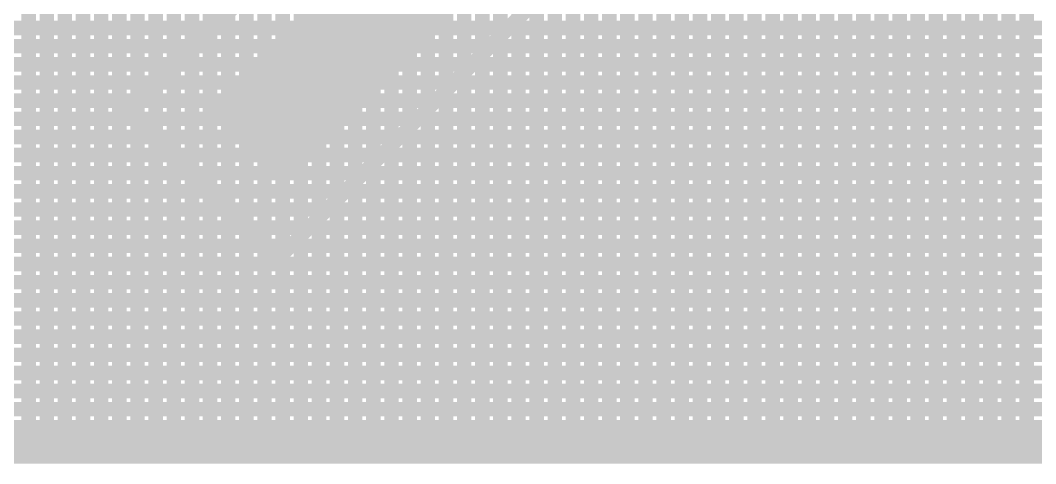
# Model space of a CAD drawing. Header units: millimetres. Extents: x 1.42 to 3.4, y 1.21 to 3.22.
# Drawn here: x 2.2777 to 2.5575, y 1.235 to 1.3571 of the extents above; entities that cross this region are included whole.
import ezdxf

# ---------------------------------------------------------------- set-up
doc = ezdxf.new("R2010")
doc.units = ezdxf.units.MM
doc.header["$MEASUREMENT"] = 0
for name, color, linetype in [('BottomLayer', 5, 'Continuous'), ('BottomSolder', 6, 'Continuous'), ('TopLayer', 1, 'Continuous'), ('TopPaste', 8, 'Continuous'), ('TopSolder', 216, 'Continuous')]:
    doc.layers.add(name, color=color, linetype=linetype)

# ---------------------------------------------------------------- blocks, each defined once
blk = doc.blocks.new('KEY_SMT_2')
at = {"layer": 'TopLayer'}
blk.add_solid([(-0.06102, -0.08464), (-0.06102, -0.06102), (-0.13976, -0.08464), (-0.13976, -0.06102)], dxfattribs=at)
at = {"layer": 'TopPaste'}
blk.add_solid([(-0.06102, -0.08464), (-0.06102, -0.06102), (-0.13976, -0.08464), (-0.13976, -0.06102)], dxfattribs=at)
at = {"layer": 'TopSolder'}
blk.add_solid([(-0.05852, -0.08715), (-0.05852, -0.05852), (-0.14226, -0.08715), (-0.14226, -0.05852)], dxfattribs=at)

msp = doc.modelspace()

# ---------------------------------------------------------------- linework, layer by layer
at = {"layer": 'BottomLayer', "const_width": 0.004}
for points in [[(2.28, 1.24039), (2.28, 1.528)], [(2.285, 1.24039), (2.285, 1.528)], [(2.29, 1.24039), (2.29, 1.528)], [(2.295, 1.24039), (2.295, 1.528)], [(2.3, 1.24039), (2.3, 1.528)], [(2.305, 1.24039), (2.305, 1.528)], [(2.31, 1.24039), (2.31, 1.528)], [(2.315, 1.24039), (2.315, 1.528)], [(2.32, 1.24039), (2.32, 1.528)], [(2.325, 1.24039), (2.325, 1.528)], [(2.33, 1.24039), (2.33, 1.528)], [(2.335, 1.24039), (2.335, 1.528)], [(2.34, 1.24039), (2.34, 1.528)], [(2.345, 1.24039), (2.345, 1.528)], [(2.35, 1.24039), (2.35, 1.528)], [(2.355, 1.24039), (2.355, 1.528)], [(2.36, 1.24039), (2.36, 1.528)], [(2.365, 1.24039), (2.365, 1.528)], [(2.37, 1.24039), (2.37, 1.528)], [(2.375, 1.24039), (2.375, 1.528)], [(2.38, 1.24039), (2.38, 1.528)], [(2.385, 1.24039), (2.385, 1.528)], [(2.39, 1.24039), (2.39, 1.528)], [(2.395, 1.24039), (2.395, 1.528)], [(2.4, 1.24039), (2.4, 1.528)], [(2.405, 1.24039), (2.405, 1.528)], [(2.41, 1.24039), (2.41, 1.528)], [(2.415, 1.24039), (2.415, 1.528)], [(2.42, 1.24039), (2.42, 1.528)], [(2.425, 1.24039), (2.425, 1.528)], [(2.43, 1.24039), (2.43, 1.528)], [(2.435, 1.24039), (2.435, 1.528)], [(2.44, 1.24039), (2.44, 1.528)], [(2.445, 1.24039), (2.445, 1.528)], [(2.45, 1.24039), (2.45, 1.528)], [(2.455, 1.24039), (2.455, 1.528)], [(2.46, 1.24039), (2.46, 1.528)], [(2.465, 1.24039), (2.465, 1.528)], [(2.47, 1.24039), (2.47, 1.528)], [(2.475, 1.24039), (2.475, 1.528)], [(2.48, 1.24039), (2.48, 1.528)], [(2.485, 1.24039), (2.485, 1.528)], [(2.49, 1.24039), (2.49, 1.528)], [(2.495, 1.24039), (2.495, 1.528)], [(2.5, 1.24039), (2.5, 1.528)], [(2.505, 1.24039), (2.505, 1.528)], [(2.51, 1.24039), (2.51, 1.528)], [(2.515, 1.24039), (2.515, 1.528)], [(2.52, 1.24039), (2.52, 1.528)], [(2.525, 1.24039), (2.525, 1.528)], [(2.53, 1.24039), (2.53, 1.528)], [(2.535, 1.24039), (2.535, 1.528)], [(2.54, 1.24039), (2.54, 1.528)], [(2.545, 1.24039), (2.545, 1.528)], [(2.55, 1.24039), (2.55, 1.528)], [(2.555, 1.24039), (2.555, 1.528)], [(1.42, 1.355), (3.07409, 1.355)], [(1.42, 1.35), (3.384, 1.35)], [(1.42, 1.345), (3.384, 1.345)], [(1.42, 1.34), (3.384, 1.34)], [(1.42, 1.335), (3.384, 1.335)], [(1.42, 1.33), (3.384, 1.33)], [(1.42, 1.325), (3.384, 1.325)], [(1.42, 1.32), (3.384, 1.32)], [(1.42, 1.315), (3.384, 1.315)], [(1.42, 1.31), (3.384, 1.31)], [(1.42, 1.305), (3.384, 1.305)], [(1.42, 1.3), (3.384, 1.3)], [(1.42, 1.295), (3.384, 1.295)], [(1.42, 1.29), (3.384, 1.29)], [(1.42, 1.285), (3.384, 1.285)], [(1.42, 1.28), (3.384, 1.28)], [(1.42, 1.275), (3.384, 1.275)], [(1.42, 1.27), (3.384, 1.27)], [(1.42, 1.265), (3.384, 1.265)], [(1.42, 1.26), (3.384, 1.26)], [(1.42, 1.255), (3.384, 1.255)], [(1.42, 1.25), (3.384, 1.25)], [(1.42, 1.245), (3.384, 1.245)], [(1.42, 1.24039), (3.38811, 1.24039)]]:
    msp.add_lwpolyline(points, dxfattribs=at)
at = {"layer": 'BottomLayer', "const_width": 0.002}
for points in [[(2.279, 1.24039, 1), (2.281, 1.24039, 1)], [(2.284, 1.24039, 1), (2.286, 1.24039, 1)], [(2.289, 1.24039, 1), (2.291, 1.24039, 1)], [(2.294, 1.24039, 1), (2.296, 1.24039, 1)], [(2.299, 1.24039, 1), (2.301, 1.24039, 1)], [(2.304, 1.24039, 1), (2.306, 1.24039, 1)], [(2.309, 1.24039, 1), (2.311, 1.24039, 1)], [(2.314, 1.24039, 1), (2.316, 1.24039, 1)], [(2.319, 1.24039, 1), (2.321, 1.24039, 1)], [(2.324, 1.24039, 1), (2.326, 1.24039, 1)], [(2.329, 1.24039, 1), (2.331, 1.24039, 1)], [(2.334, 1.24039, 1), (2.336, 1.24039, 1)], [(2.339, 1.24039, 1), (2.341, 1.24039, 1)], [(2.344, 1.24039, 1), (2.346, 1.24039, 1)], [(2.349, 1.24039, 1), (2.351, 1.24039, 1)], [(2.354, 1.24039, 1), (2.356, 1.24039, 1)], [(2.359, 1.24039, 1), (2.361, 1.24039, 1)], [(2.364, 1.24039, 1), (2.366, 1.24039, 1)], [(2.369, 1.24039, 1), (2.371, 1.24039, 1)], [(2.374, 1.24039, 1), (2.376, 1.24039, 1)], [(2.379, 1.24039, 1), (2.381, 1.24039, 1)], [(2.384, 1.24039, 1), (2.386, 1.24039, 1)], [(2.389, 1.24039, 1), (2.391, 1.24039, 1)], [(2.394, 1.24039, 1), (2.396, 1.24039, 1)], [(2.399, 1.24039, 1), (2.401, 1.24039, 1)], [(2.404, 1.24039, 1), (2.406, 1.24039, 1)], [(2.409, 1.24039, 1), (2.411, 1.24039, 1)], [(2.414, 1.24039, 1), (2.416, 1.24039, 1)], [(2.419, 1.24039, 1), (2.421, 1.24039, 1)], [(2.424, 1.24039, 1), (2.426, 1.24039, 1)], [(2.429, 1.24039, 1), (2.431, 1.24039, 1)], [(2.434, 1.24039, 1), (2.436, 1.24039, 1)], [(2.439, 1.24039, 1), (2.441, 1.24039, 1)], [(2.444, 1.24039, 1), (2.446, 1.24039, 1)], [(2.449, 1.24039, 1), (2.451, 1.24039, 1)], [(2.454, 1.24039, 1), (2.456, 1.24039, 1)], [(2.459, 1.24039, 1), (2.461, 1.24039, 1)], [(2.464, 1.24039, 1), (2.466, 1.24039, 1)], [(2.469, 1.24039, 1), (2.471, 1.24039, 1)], [(2.474, 1.24039, 1), (2.476, 1.24039, 1)], [(2.479, 1.24039, 1), (2.481, 1.24039, 1)], [(2.484, 1.24039, 1), (2.486, 1.24039, 1)], [(2.489, 1.24039, 1), (2.491, 1.24039, 1)], [(2.494, 1.24039, 1), (2.496, 1.24039, 1)], [(2.499, 1.24039, 1), (2.501, 1.24039, 1)], [(2.504, 1.24039, 1), (2.506, 1.24039, 1)], [(2.509, 1.24039, 1), (2.511, 1.24039, 1)], [(2.514, 1.24039, 1), (2.516, 1.24039, 1)], [(2.519, 1.24039, 1), (2.521, 1.24039, 1)], [(2.524, 1.24039, 1), (2.526, 1.24039, 1)], [(2.529, 1.24039, 1), (2.531, 1.24039, 1)], [(2.534, 1.24039, 1), (2.536, 1.24039, 1)], [(2.539, 1.24039, 1), (2.541, 1.24039, 1)], [(2.544, 1.24039, 1), (2.546, 1.24039, 1)], [(2.549, 1.24039, 1), (2.551, 1.24039, 1)], [(2.554, 1.24039, 1), (2.556, 1.24039, 1)]]:
    msp.add_lwpolyline(points, format="xyb", close=True, dxfattribs=at)
at = {"layer": 'BottomSolder', "const_width": 0.01}
msp.add_lwpolyline([(1.42, 1.24), (3.3885, 1.24)], dxfattribs=at)
at = {"layer": 'TopLayer', "const_width": 0.004}
for points in [[(2.33, 1.35424), (2.33, 1.77078)], [(2.45, 1.24039), (2.45, 1.59876)], [(2.445, 1.24039), (2.445, 1.59376)], [(2.44, 1.24039), (2.44, 1.58876)], [(2.435, 1.24039), (2.435, 1.58376)], [(2.43, 1.24039), (2.43, 1.57876)], [(2.555, 1.24039), (2.555, 1.49664)], [(2.55, 1.24039), (2.55, 1.49164)], [(2.545, 1.24039), (2.545, 1.48664)], [(2.54, 1.24039), (2.54, 1.48164)], [(2.535, 1.24039), (2.535, 1.47664)], [(2.325, 1.34924), (2.325, 1.47376)], [(2.455, 1.24039), (2.455, 1.46978)], [(2.53, 1.24039), (2.53, 1.47164)], [(2.32, 1.34424), (2.32, 1.46876)], [(2.46, 1.24039), (2.46, 1.46478)], [(2.525, 1.24039), (2.525, 1.46664)], [(2.315, 1.33924), (2.315, 1.46376)], [(2.52, 1.24039), (2.52, 1.46164)], [(2.31, 1.33424), (2.31, 1.45876)], [(2.465, 1.24039), (2.465, 1.45978)], [(2.515, 1.24039), (2.515, 1.45664)], [(2.305, 1.24039), (2.305, 1.45376)], [(2.47, 1.24039), (2.47, 1.45478)], [(2.51, 1.24039), (2.51, 1.45164)], [(2.3, 1.24039), (2.3, 1.44876)], [(2.475, 1.24039), (2.475, 1.44978)], [(2.48, 1.24039), (2.48, 1.44478)], [(2.505, 1.24039), (2.505, 1.44664)], [(2.295, 1.24039), (2.295, 1.44376)], [(2.485, 1.24039), (2.485, 1.43978)], [(2.5, 1.24039), (2.5, 1.44164)], [(2.29, 1.24039), (2.29, 1.43876)], [(2.495, 1.24039), (2.495, 1.43664)], [(2.285, 1.24039), (2.285, 1.43376)], [(2.49, 1.24039), (2.49, 1.43478)], [(2.28, 1.24039), (2.28, 1.42876)], [(2.30829, 1.33253), (2.38801, 1.41225)], [(2.34904, 1.29179), (2.42876, 1.37151)], [(2.425, 1.24039), (2.425, 1.36775)], [(2.42, 1.24039), (2.42, 1.36275)], [(2.2355, 1.355), (2.33076, 1.355)], [(2.41225, 1.355), (2.98741, 1.355)], [(2.415, 1.24039), (2.415, 1.35775)], [(2.41, 1.24039), (2.41, 1.35275)], [(2.23762, 1.35), (2.32576, 1.35)], [(2.40725, 1.35), (3.39, 1.35)], [(2.405, 1.24039), (2.405, 1.34775)], [(2.23926, 1.345), (2.32076, 1.345)], [(2.40225, 1.345), (2.95784, 1.345)], [(2.4, 1.24039), (2.4, 1.34275)], [(2.23996, 1.34), (2.31576, 1.34)], [(2.315, 1.32582), (2.315, 1.33924)], [(2.39725, 1.34), (2.95784, 1.34)], [(2.395, 1.24039), (2.395, 1.33775)], [(2.23979, 1.335), (2.31076, 1.335)], [(2.31, 1.33082), (2.31, 1.33424)], [(2.39, 1.24039), (2.39, 1.33275)], [(2.39225, 1.335), (2.95784, 1.335)], [(2.23873, 1.33), (2.31082, 1.33)], [(2.30829, 1.33253), (2.34904, 1.29179)], [(2.31, 1.24039), (2.31, 1.33082)], [(2.38725, 1.33), (2.95784, 1.33)], [(2.385, 1.24039), (2.385, 1.32775)], [(2.23667, 1.325), (2.31582, 1.325)], [(2.315, 1.24039), (2.315, 1.32582)], [(2.38225, 1.325), (2.95784, 1.325)], [(2.38, 1.24039), (2.38, 1.32275)], [(2.23333, 1.32), (2.32082, 1.32)], [(2.32, 1.24039), (2.32, 1.32082)], [(2.37725, 1.32), (2.95784, 1.32)], [(2.325, 1.24039), (2.325, 1.31582)], [(2.375, 1.24039), (2.375, 1.31775)], [(2.22799, 1.315), (2.32582, 1.315)], [(2.37225, 1.315), (2.95784, 1.315)], [(2.33, 1.24039), (2.33, 1.31082)], [(2.37, 1.24039), (2.37, 1.31275)], [(2.21636, 1.31), (2.33082, 1.31)], [(2.365, 1.24039), (2.365, 1.30775)], [(2.36725, 1.31), (2.95784, 1.31)], [(1.42, 1.305), (2.33582, 1.305)], [(2.335, 1.24039), (2.335, 1.30582)], [(2.36225, 1.305), (2.95784, 1.305)], [(2.36, 1.24039), (2.36, 1.30275)], [(1.42, 1.3), (2.34082, 1.3)], [(2.34, 1.24039), (2.34, 1.30082)], [(2.35725, 1.3), (2.95784, 1.3)], [(2.355, 1.24039), (2.355, 1.29775)], [(1.42, 1.295), (2.34582, 1.295)], [(2.345, 1.24039), (2.345, 1.29582)], [(2.34582, 1.295), (2.35225, 1.295)], [(2.35225, 1.295), (2.95784, 1.295)], [(2.35, 1.24039), (2.35, 1.29275)], [(1.42, 1.29), (2.95784, 1.29)], [(1.42, 1.285), (2.95784, 1.285)], [(1.42, 1.28), (2.95784, 1.28)], [(1.42, 1.275), (2.95784, 1.275)], [(1.42, 1.27), (2.95784, 1.27)], [(1.42, 1.265), (2.95784, 1.265)], [(1.42, 1.26), (2.95784, 1.26)], [(1.42, 1.255), (2.95784, 1.255)], [(1.42, 1.25), (2.95784, 1.25)], [(1.42, 1.245), (2.95784, 1.245)], [(1.42039, 1.24039), (3.39, 1.24039)]]:
    msp.add_lwpolyline(points, dxfattribs=at)
at = {"layer": 'TopLayer', "const_width": 0.002}
for points in [[(2.32976, 1.355, 1), (2.33176, 1.355, 1)], [(2.41125, 1.355, 1), (2.41325, 1.355, 1)], [(2.414, 1.35775, 1), (2.416, 1.35775, 1)], [(2.329, 1.35424, 1), (2.331, 1.35424, 1)], [(2.409, 1.35275, 1), (2.411, 1.35275, 1)], [(2.32476, 1.35, 1), (2.32676, 1.35, 1)], [(2.40625, 1.35, 1), (2.40825, 1.35, 1)], [(2.324, 1.34924, 1), (2.326, 1.34924, 1)], [(2.404, 1.34775, 1), (2.406, 1.34775, 1)], [(2.319, 1.34424, 1), (2.321, 1.34424, 1)], [(2.31976, 1.345, 1), (2.32176, 1.345, 1)], [(2.40125, 1.345, 1), (2.40325, 1.345, 1)], [(2.399, 1.34275, 1), (2.401, 1.34275, 1)], [(2.314, 1.33924, 1), (2.316, 1.33924, 1)], [(2.314, 1.33924, 1), (2.316, 1.33924, 1)], [(2.31476, 1.34, 1), (2.31676, 1.34, 1)], [(2.39625, 1.34, 1), (2.39825, 1.34, 1)], [(2.394, 1.33775, 1), (2.396, 1.33775, 1)], [(2.309, 1.33424, 1), (2.311, 1.33424, 1)], [(2.309, 1.33424, 1), (2.311, 1.33424, 1)], [(2.30976, 1.335, 1), (2.31176, 1.335, 1)], [(2.389, 1.33275, 1), (2.391, 1.33275, 1)], [(2.39125, 1.335, 1), (2.39325, 1.335, 1)], [(2.30729, 1.33253, 1), (2.30929, 1.33253, 1)], [(2.30729, 1.33253, 1), (2.30929, 1.33253, 1)], [(2.309, 1.33082, 1), (2.311, 1.33082, 1)], [(2.309, 1.33082, 1), (2.311, 1.33082, 1)], [(2.30982, 1.33, 1), (2.31182, 1.33, 1)], [(2.38625, 1.33, 1), (2.38825, 1.33, 1)], [(2.384, 1.32775, 1), (2.386, 1.32775, 1)], [(2.314, 1.32582, 1), (2.316, 1.32582, 1)], [(2.314, 1.32582, 1), (2.316, 1.32582, 1)], [(2.31482, 1.325, 1), (2.31682, 1.325, 1)], [(2.38125, 1.325, 1), (2.38325, 1.325, 1)], [(2.379, 1.32275, 1), (2.381, 1.32275, 1)], [(2.319, 1.32082, 1), (2.321, 1.32082, 1)], [(2.31982, 1.32, 1), (2.32182, 1.32, 1)], [(2.37625, 1.32, 1), (2.37825, 1.32, 1)], [(2.324, 1.31582, 1), (2.326, 1.31582, 1)], [(2.374, 1.31775, 1), (2.376, 1.31775, 1)], [(2.32482, 1.315, 1), (2.32682, 1.315, 1)], [(2.37125, 1.315, 1), (2.37325, 1.315, 1)], [(2.329, 1.31082, 1), (2.331, 1.31082, 1)], [(2.369, 1.31275, 1), (2.371, 1.31275, 1)], [(2.32982, 1.31, 1), (2.33182, 1.31, 1)], [(2.364, 1.30775, 1), (2.366, 1.30775, 1)], [(2.36625, 1.31, 1), (2.36825, 1.31, 1)], [(2.334, 1.30582, 1), (2.336, 1.30582, 1)], [(2.33482, 1.305, 1), (2.33682, 1.305, 1)], [(2.36125, 1.305, 1), (2.36325, 1.305, 1)], [(2.359, 1.30275, 1), (2.361, 1.30275, 1)], [(2.339, 1.30082, 1), (2.341, 1.30082, 1)], [(2.33982, 1.3, 1), (2.34182, 1.3, 1)], [(2.35625, 1.3, 1), (2.35825, 1.3, 1)], [(2.354, 1.29775, 1), (2.356, 1.29775, 1)], [(2.344, 1.29582, 1), (2.346, 1.29582, 1)], [(2.34482, 1.295, 1), (2.34682, 1.295, 1)], [(2.34482, 1.295, 1), (2.34682, 1.295, 1)], [(2.35125, 1.295, 1), (2.35325, 1.295, 1)], [(2.35125, 1.295, 1), (2.35325, 1.295, 1)], [(2.34804, 1.29179, 1), (2.35004, 1.29179, 1)], [(2.34804, 1.29179, 1), (2.35004, 1.29179, 1)], [(2.349, 1.29275, 1), (2.351, 1.29275, 1)], [(2.279, 1.24039, 1), (2.281, 1.24039, 1)], [(2.284, 1.24039, 1), (2.286, 1.24039, 1)], [(2.289, 1.24039, 1), (2.291, 1.24039, 1)], [(2.294, 1.24039, 1), (2.296, 1.24039, 1)], [(2.299, 1.24039, 1), (2.301, 1.24039, 1)], [(2.304, 1.24039, 1), (2.306, 1.24039, 1)], [(2.309, 1.24039, 1), (2.311, 1.24039, 1)], [(2.314, 1.24039, 1), (2.316, 1.24039, 1)], [(2.319, 1.24039, 1), (2.321, 1.24039, 1)], [(2.324, 1.24039, 1), (2.326, 1.24039, 1)], [(2.329, 1.24039, 1), (2.331, 1.24039, 1)], [(2.334, 1.24039, 1), (2.336, 1.24039, 1)], [(2.339, 1.24039, 1), (2.341, 1.24039, 1)], [(2.344, 1.24039, 1), (2.346, 1.24039, 1)], [(2.349, 1.24039, 1), (2.351, 1.24039, 1)], [(2.354, 1.24039, 1), (2.356, 1.24039, 1)], [(2.359, 1.24039, 1), (2.361, 1.24039, 1)], [(2.364, 1.24039, 1), (2.366, 1.24039, 1)], [(2.369, 1.24039, 1), (2.371, 1.24039, 1)], [(2.374, 1.24039, 1), (2.376, 1.24039, 1)], [(2.379, 1.24039, 1), (2.381, 1.24039, 1)], [(2.384, 1.24039, 1), (2.386, 1.24039, 1)], [(2.389, 1.24039, 1), (2.391, 1.24039, 1)], [(2.394, 1.24039, 1), (2.396, 1.24039, 1)], [(2.399, 1.24039, 1), (2.401, 1.24039, 1)], [(2.404, 1.24039, 1), (2.406, 1.24039, 1)], [(2.409, 1.24039, 1), (2.411, 1.24039, 1)], [(2.414, 1.24039, 1), (2.416, 1.24039, 1)], [(2.419, 1.24039, 1), (2.421, 1.24039, 1)], [(2.424, 1.24039, 1), (2.426, 1.24039, 1)], [(2.429, 1.24039, 1), (2.431, 1.24039, 1)], [(2.434, 1.24039, 1), (2.436, 1.24039, 1)], [(2.439, 1.24039, 1), (2.441, 1.24039, 1)], [(2.444, 1.24039, 1), (2.446, 1.24039, 1)], [(2.449, 1.24039, 1), (2.451, 1.24039, 1)], [(2.454, 1.24039, 1), (2.456, 1.24039, 1)], [(2.459, 1.24039, 1), (2.461, 1.24039, 1)], [(2.464, 1.24039, 1), (2.466, 1.24039, 1)], [(2.469, 1.24039, 1), (2.471, 1.24039, 1)], [(2.474, 1.24039, 1), (2.476, 1.24039, 1)], [(2.479, 1.24039, 1), (2.481, 1.24039, 1)], [(2.484, 1.24039, 1), (2.486, 1.24039, 1)], [(2.489, 1.24039, 1), (2.491, 1.24039, 1)], [(2.494, 1.24039, 1), (2.496, 1.24039, 1)], [(2.499, 1.24039, 1), (2.501, 1.24039, 1)], [(2.504, 1.24039, 1), (2.506, 1.24039, 1)], [(2.509, 1.24039, 1), (2.511, 1.24039, 1)], [(2.514, 1.24039, 1), (2.516, 1.24039, 1)], [(2.519, 1.24039, 1), (2.521, 1.24039, 1)], [(2.524, 1.24039, 1), (2.526, 1.24039, 1)], [(2.529, 1.24039, 1), (2.531, 1.24039, 1)], [(2.534, 1.24039, 1), (2.536, 1.24039, 1)], [(2.539, 1.24039, 1), (2.541, 1.24039, 1)], [(2.544, 1.24039, 1), (2.546, 1.24039, 1)], [(2.549, 1.24039, 1), (2.551, 1.24039, 1)], [(2.554, 1.24039, 1), (2.556, 1.24039, 1)]]:
    msp.add_lwpolyline(points, format="xyb", close=True, dxfattribs=at)

# ---------------------------------------------------------------- block references
at = {"rotation": 45}
msp.add_blockref('KEY_SMT_2', (2.38801, 1.47451), dxfattribs=at)

doc.saveas('drawing.dxf')
